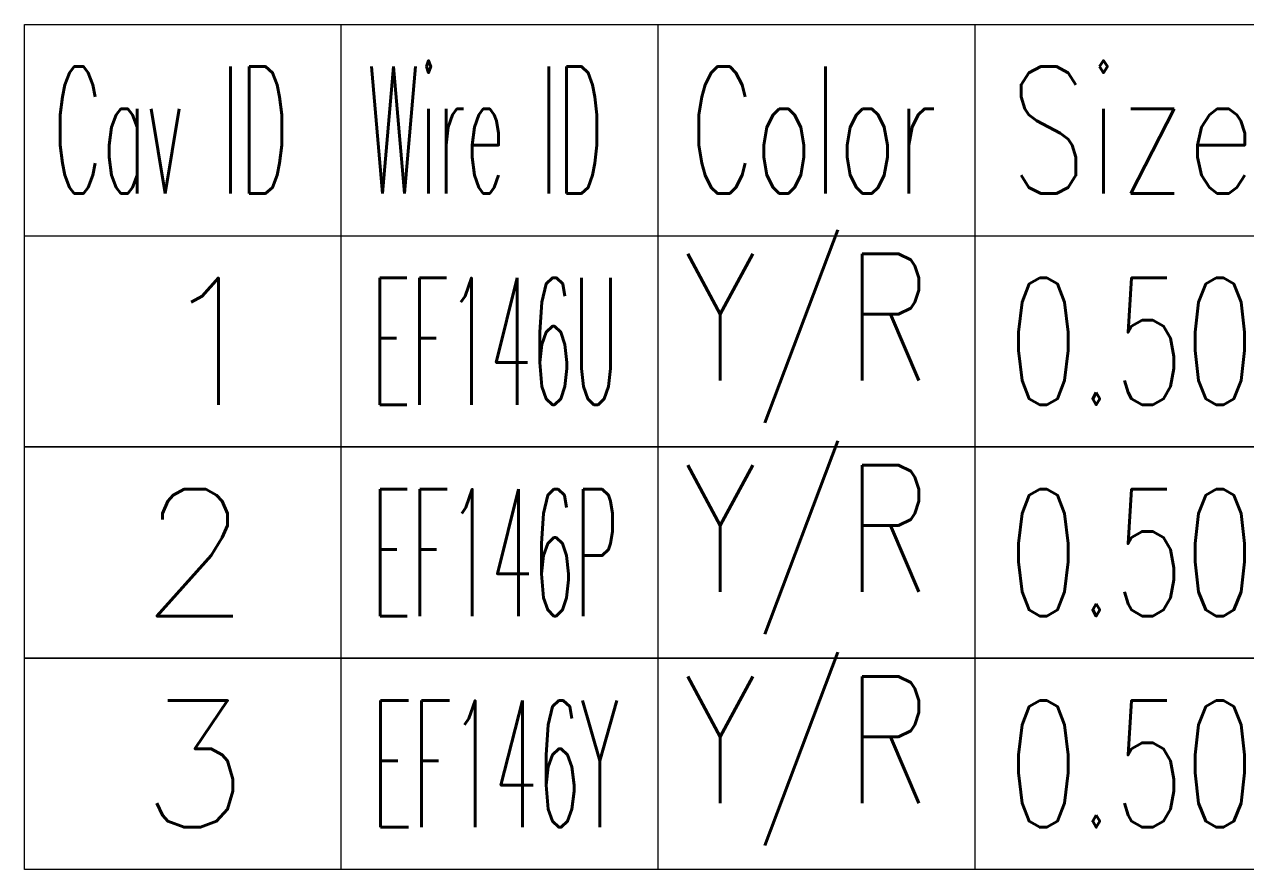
# Model space of a CAD drawing. Header units: inches. Extents: x 47316 to 59086, y 3141 to 11743.
# Drawn here: x 51155.76 to 51184.67, y 11134.1 to 11154.1 of the extents above; entities that cross this region are included whole.
import ezdxf

# ---------------------------------------------------------------- set-up
doc = ezdxf.new("R2010")
doc.units = ezdxf.units.IN
doc.header["$MEASUREMENT"] = 0
doc.styles.add('样式 100', font='SimSun.ttf', dxfattribs={"width": 0.7, "height": 3.5})

msp = doc.modelspace()

# ---------------------------------------------------------------- linework, layer by layer
at = {"color": 102, "linetype": 'Continuous', "lineweight": 15}
for p, q in [((51155.763, 11154.099), (51238.263, 11154.099)), ((51155.763, 11149.099), (51155.763, 11154.099)), ((51155.763, 11149.099), (51238.263, 11149.099)), ((51163.263, 11144.099), (51163.263, 11149.099)), ((51170.763, 11144.099), (51170.763, 11149.099)), ((51178.263, 11144.099), (51178.263, 11149.099)), ((51163.263, 11139.099), (51163.263, 11144.099)), ((51170.763, 11139.099), (51170.763, 11144.099)), ((51178.263, 11139.099), (51178.263, 11144.099)), ((51163.263, 11134.099), (51163.263, 11139.099)), ((51170.763, 11134.099), (51170.763, 11139.099)), ((51178.263, 11134.099), (51178.263, 11139.099))]:
    msp.add_line(p, q, dxfattribs=at)
at = {"color": 7, "linetype": 'Continuous', "lineweight": 15}
for p, q in [((51163.263, 11149.099), (51163.263, 11154.099)), ((51170.763, 11149.099), (51170.763, 11154.099)), ((51178.263, 11149.099), (51178.263, 11154.099))]:
    msp.add_line(p, q, dxfattribs=at)
at = {"color": 102, "linetype": 'Continuous', "lineweight": 15}
for points in [[(51155.763, 11144.099), (51155.763, 11149.099), (51238.263, 11149.099), (51238.263, 11144.099)], [(51155.763, 11139.099), (51155.763, 11144.099), (51238.263, 11144.099), (51238.263, 11139.099)], [(51155.763, 11134.099), (51155.763, 11139.099), (51238.263, 11139.099), (51238.263, 11134.099)]]:
    msp.add_lwpolyline(points, close=True, dxfattribs=at)

# ---------------------------------------------------------------- texts
at = {"color": 7, "linetype": 'Continuous', "lineweight": 15, "char_height": 3, "attachment_point": 1, "style": '样式 100'}
for s, insert, width in [('\\Fromans.shx;\\W0.4026548673;\\T1.0000000000;\\o\\lWire ID', (51163.878, 11153.099), 6.5), ('\\Fromans.shx;\\W0.7222222222;\\T1.0000000000;\\o\\lSize', (51179.073, 11153.099), 6.5), ('\\Fromans.shx;\\W0.4292452830;\\T1.0000000000;\\o\\lCav ID', (51156.447, 11153.099), 6.5), ('\\Fromans.shx;\\W0.5687500000;\\T1.0000000000;\\o\\lColor', (51171.507, 11153.099), 6.5), ('\\Fromans.shx;\\W1.0000000000;\\T1.0000000000;\\o\\l1', (51158.942, 11148.099), 2.85714), ('\\Fromans.shx;\\W1.0000000000;\\T1.0000000000;\\o\\l2', (51158.513, 11143.099), 2.85714), ('\\Fromans.shx;\\W1.0000000000;\\T1.0000000000;\\o\\l3', (51158.513, 11138.099), 2.85714)]:
    msp.add_mtext(s, dxfattribs=dict(at, insert=insert, width=width))
at = {"color": 140, "linetype": 'Continuous', "lineweight": 15, "char_height": 3, "width": 6.5, "attachment_point": 1, "style": '样式 100'}
for insert in [(51171.37, 11148.67), (51171.37, 11143.67), (51171.37, 11138.67)]:
    msp.add_mtext('\\Fromans.shx;\\W0.7459016393;\\T1.0000000000;\\o\\lY/R', dxfattribs=dict(at, insert=insert))
at = {"color": 21, "linetype": 'Continuous', "lineweight": 15, "char_height": 3, "width": 6.5, "attachment_point": 1, "style": '样式 100'}
for s, insert in [('\\Fromans.shx;\\W0.3823529412;\\T1.0000000000;\\o\\lEF146U', (51163.982, 11148.099)), ('\\Fromans.shx;\\W0.6500000000;\\T1.0000000000;\\o\\l0.50', (51179.042, 11148.099)), ('\\Fromans.shx;\\W0.3855932203;\\T1.0000000000;\\o\\lEF146P', (51163.983, 11143.099)), ('\\Fromans.shx;\\W0.6500000000;\\T1.0000000000;\\o\\l0.50', (51179.042, 11143.099)), ('\\Fromans.shx;\\W0.3956521739;\\T1.0000000000;\\o\\lEF146Y', (51163.989, 11138.099)), ('\\Fromans.shx;\\W0.6500000000;\\T1.0000000000;\\o\\l0.50', (51179.042, 11138.099))]:
    msp.add_mtext(s, dxfattribs=dict(at, insert=insert))

doc.saveas('drawing.dxf')
